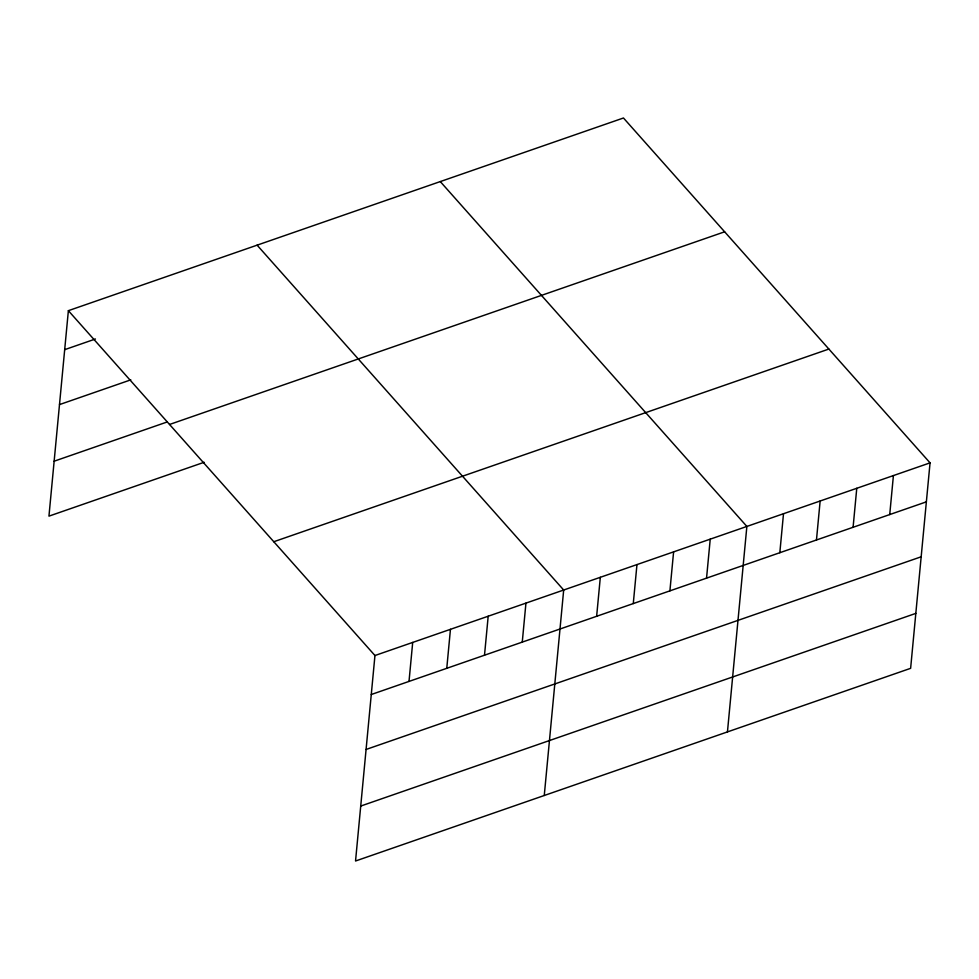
<?xml version="1.0" encoding="UTF-8"?>
<svg xmlns="http://www.w3.org/2000/svg" width="979" height="979" viewBox="0 0 979 979"><rect width="100%" height="100%" fill="white"/><g stroke="black" fill="none" stroke-linecap="round" stroke-linejoin="round"><path stroke-width="1.47" d="M68.371 310.673L374.957 655.526L355.536 861.006L910.629 668.327L930.05 462.859L623.464 117.994L68.371 310.673L48.95 516.141L204.134 462.284M409.014 681.421L412.697 642.432M446.767 668.314L450.45 629.326M484.507 655.22L488.191 616.219M522.26 642.114L525.943 603.125M544.263 795.486L563.684 590.019L257.11 245.166M596.639 616.293L600.323 577.304M633.278 603.578L636.962 564.589M669.905 590.863L673.601 551.875M706.544 578.148L710.228 539.16M727.446 731.913L746.867 526.433L440.281 181.58M779.822 552.719L783.506 513.718M816.462 540.004L820.145 501.003M853.088 527.277L856.772 488.288M889.727 514.562L893.411 475.574M64.687 349.662L95.44 338.991M59.499 404.596L130.794 379.852M54.139 461.207L167.385 421.9M169.551 424.47L724.644 231.803M273.777 541.73L828.883 349.05M374.957 655.526L930.05 462.859M371.274 694.515L926.367 501.848M366.073 749.461L921.166 556.794M360.725 806.06L915.818 613.392"/></g></svg>
